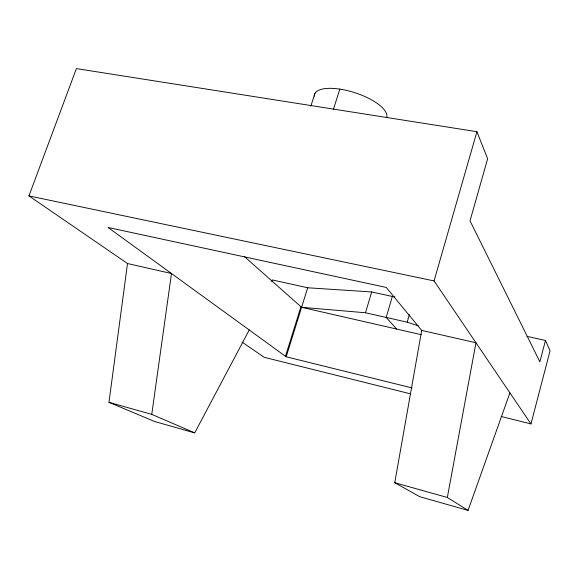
<?xml version="1.0" encoding="UTF-8"?>
<svg xmlns="http://www.w3.org/2000/svg" width="579" height="579" viewBox="0 0 579 579"><rect width="100%" height="100%" fill="white"/><g stroke="black" fill="none" stroke-linecap="round" stroke-linejoin="round"><path stroke-width="0.87" d="M249.245 329.972L194.71 432.889L154.731 421.548L108.968 402.333L127.51 263.517L28.95 195.897L76.392 68.597L476.922 131.708L487.619 158.776L470.025 220.838L539.874 361.839L545.483 340.459L526.948 336.356M194.71 432.889L151.763 414.369L171.485 273.52L127.51 263.517M509.918 392.866L468.056 510.403L419.775 496.717L394.748 482.705L421.7 330.421L386.215 287.423L108.056 227.475L286.178 356.78L412.118 387.959M468.056 510.403L447.335 497.491L475.974 342.768L421.7 330.421M501.132 416.475L530.965 423.922L550.05 350.809L545.483 340.459M530.965 423.922L434.062 280.916L476.922 131.708M244.229 256.417L301.594 307.297L365.479 312.761L407.175 322.17L409.382 314.563M392.352 296.47L386.179 317.437L396.666 329.06M365.479 312.761L371.689 291.961L394.972 297.041M285.49 356.28L300.935 306.718M286.178 356.78L307.681 287.77L371.689 291.961M333.28 109.778L339.844 89.123M271.754 281.604L272.289 279.932L307.681 287.77M310.872 106.066L314.983 93.313M28.95 195.897L434.062 280.916M301.594 307.297L421.194 334.676M410.75 393.901L264.205 357.308L241.979 342.059M108.968 402.333L151.763 414.369M394.748 482.705L447.335 497.491M407.175 322.17L418.248 325.839M314.245 96.157A37.925 14.005 17.9 0 1 352.488 91.96A37.925 14.005 17.9 0 1 386.707 117.595"/></g></svg>
